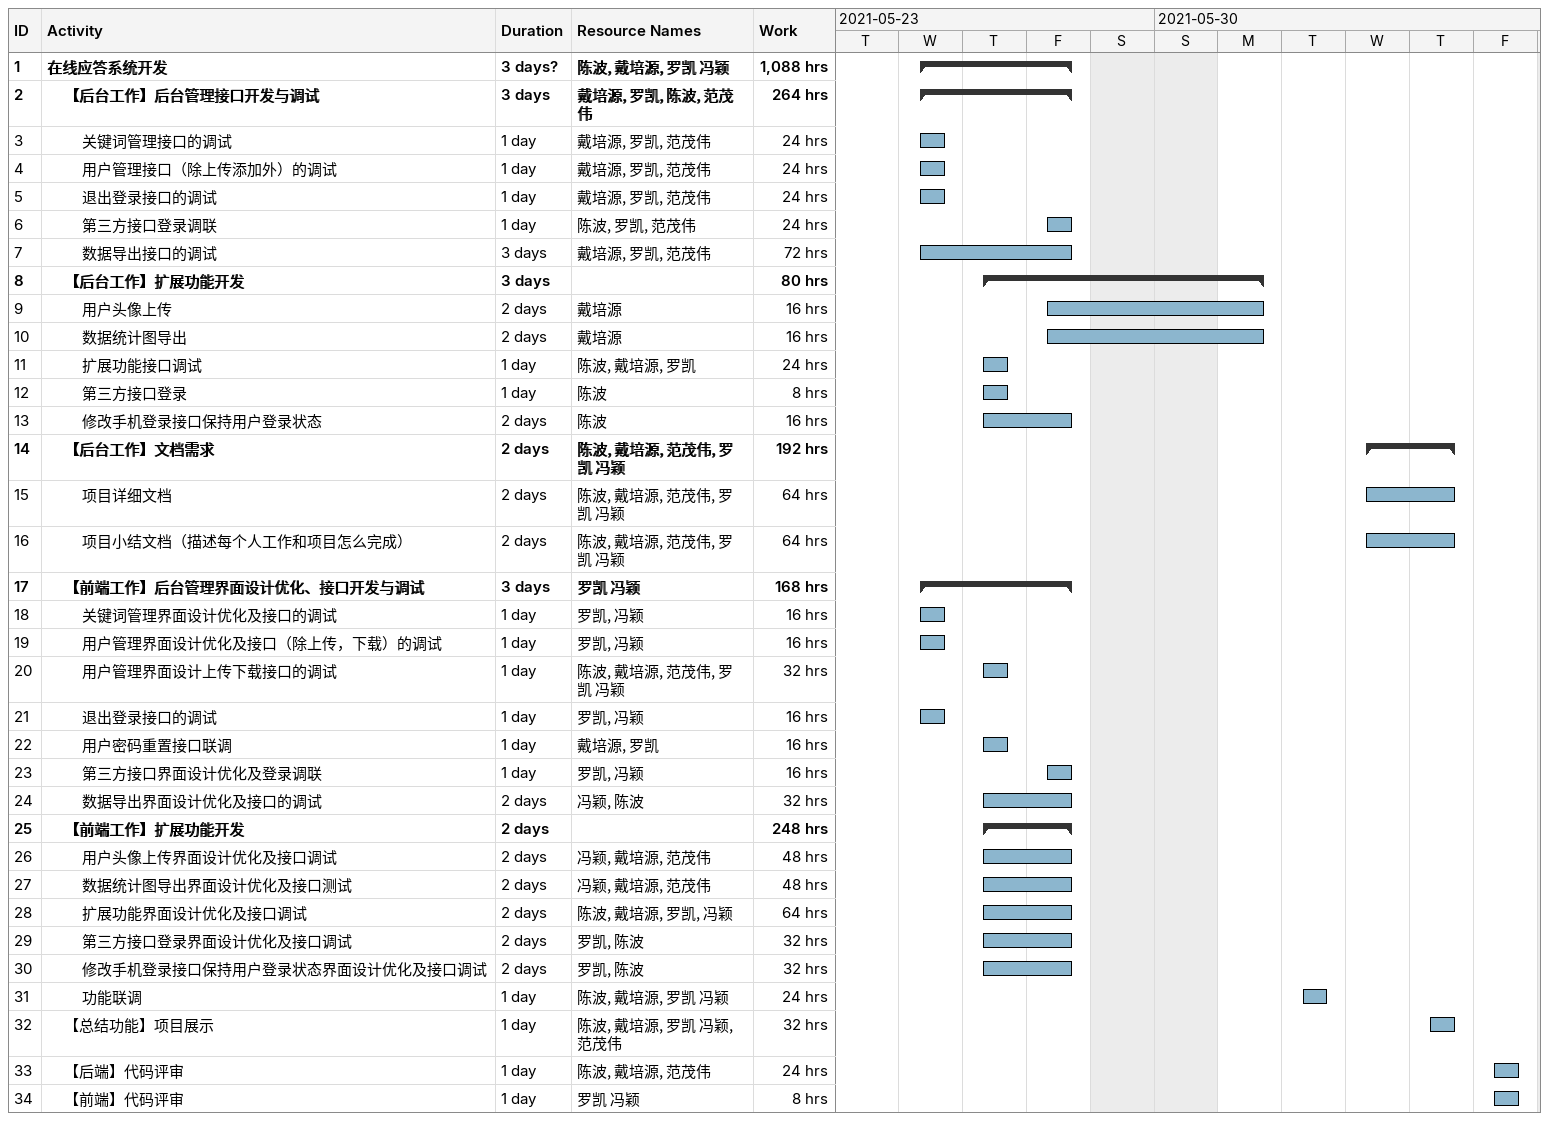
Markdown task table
| ID | Level | Task | Duration | Start | Finish | Resources | Work (h) |
|---|---|---|---|---|---|---|---|
| 1 | 1 | **在线应答系统开发** | 3d? | 2021-05-26 | 2021-05-28 | 陈波, 戴培源, 罗凯 冯颖 | 1088 |
| 2 | 2 | **【后台工作】后台管理接口开发与调试** | 3d | 2021-05-26 | 2021-05-28 | 戴培源, 罗凯, 陈波, 范茂伟 | 264 |
| 3 | 3 | 关键词管理接口的调试 | 1d | 2021-05-26 | 2021-05-26 | 戴培源, 罗凯, 范茂伟 | 24 |
| 4 | 3 | 用户管理接口（除上传添加外）的调试 | 1d | 2021-05-26 | 2021-05-26 | 戴培源, 罗凯, 范茂伟 | 24 |
| 5 | 3 | 退出登录接口的调试 | 1d | 2021-05-26 | 2021-05-26 | 戴培源, 罗凯, 范茂伟 | 24 |
| 6 | 3 | 第三方接口登录调联 | 1d | 2021-05-28 | 2021-05-28 | 陈波, 罗凯, 范茂伟 | 24 |
| 7 | 3 | 数据导出接口的调试 | 3d | 2021-05-26 | 2021-05-28 | 戴培源, 罗凯, 范茂伟 | 72 |
| 8 | 2 | **【后台工作】扩展功能开发** | 3d | 2021-05-27 | 2021-05-31 |  | 80 |
| 9 | 3 | 用户头像上传 | 2d | 2021-05-28 | 2021-05-31 | 戴培源 | 16 |
| 10 | 3 | 数据统计图导出 | 2d | 2021-05-28 | 2021-05-31 | 戴培源 | 16 |
| 11 | 3 | 扩展功能接口调试 | 1d | 2021-05-27 | 2021-05-27 | 陈波, 戴培源, 罗凯 | 24 |
| 12 | 3 | 第三方接口登录 | 1d | 2021-05-27 | 2021-05-27 | 陈波 | 8 |
| 13 | 3 | 修改手机登录接口保持用户登录状态 | 2d | 2021-05-27 | 2021-05-28 | 陈波 | 16 |
| 14 | 2 | **【后台工作】文档需求** | 2d | 2021-06-02 | 2021-06-03 | 陈波, 戴培源, 范茂伟, 罗凯 冯颖 | 192 |
| 15 | 3 | 项目详细文档 | 2d | 2021-06-02 | 2021-06-03 | 陈波, 戴培源, 范茂伟, 罗凯 冯颖 | 64 |
| 16 | 3 | 项目小结文档（描述每个人工作和项目怎么完成） | 2d | 2021-06-02 | 2021-06-03 | 陈波, 戴培源, 范茂伟, 罗凯 冯颖 | 64 |
| 17 | 2 | **【前端工作】后台管理界面设计优化、接口开发与调试** | 3d | 2021-05-26 | 2021-05-28 | 罗凯 冯颖 | 168 |
| 18 | 3 | 关键词管理界面设计优化及接口的调试 | 1d | 2021-05-26 | 2021-05-26 | 罗凯, 冯颖 | 16 |
| 19 | 3 | 用户管理界面设计优化及接口（除上传，下载）的调试 | 1d | 2021-05-26 | 2021-05-26 | 罗凯, 冯颖 | 16 |
| 20 | 3 | 用户管理界面设计上传下载接口的调试 | 1d | 2021-05-27 | 2021-05-27 | 陈波, 戴培源, 范茂伟, 罗凯 冯颖 | 32 |
| 21 | 3 | 退出登录接口的调试 | 1d | 2021-05-26 | 2021-05-26 | 罗凯, 冯颖 | 16 |
| 22 | 3 | 用户密码重置接口联调 | 1d | 2021-05-27 | 2021-05-27 | 戴培源, 罗凯 | 16 |
| 23 | 3 | 第三方接口界面设计优化及登录调联 | 1d | 2021-05-28 | 2021-05-28 | 罗凯, 冯颖 | 16 |
| 24 | 3 | 数据导出界面设计优化及接口的调试 | 2d | 2021-05-27 | 2021-05-28 | 冯颖, 陈波 | 32 |
| 25 | 2 | **【前端工作】扩展功能开发** | 2d | 2021-05-27 | 2021-05-28 |  | 248 |
| 26 | 3 | 用户头像上传界面设计优化及接口调试 | 2d | 2021-05-27 | 2021-05-28 | 冯颖, 戴培源, 范茂伟 | 48 |
| 27 | 3 | 数据统计图导出界面设计优化及接口测试 | 2d | 2021-05-27 | 2021-05-28 | 冯颖, 戴培源, 范茂伟 | 48 |
| 28 | 3 | 扩展功能界面设计优化及接口调试 | 2d | 2021-05-27 | 2021-05-28 | 陈波, 戴培源, 罗凯, 冯颖 | 64 |
| 29 | 3 | 第三方接口登录界面设计优化及接口调试 | 2d | 2021-05-27 | 2021-05-28 | 罗凯, 陈波 | 32 |
| 30 | 3 | 修改手机登录接口保持用户登录状态界面设计优化及接口调试 | 2d | 2021-05-27 | 2021-05-28 | 罗凯, 陈波 | 32 |
| 31 | 3 | 功能联调 | 1d | 2021-06-01 | 2021-06-01 | 陈波, 戴培源, 罗凯 冯颖 | 24 |
| 32 | 2 | 【总结功能】项目展示 | 1d | 2021-06-03 | 2021-06-03 | 陈波, 戴培源, 罗凯 冯颖, 范茂伟 | 32 |
| 33 | 2 | 【后端】代码评审 | 1d | 2021-06-04 | 2021-06-04 | 陈波, 戴培源, 范茂伟 | 24 |
| 34 | 2 | 【前端】代码评审 | 1d | 2021-06-04 | 2021-06-04 | 罗凯 冯颖 | 8 |
